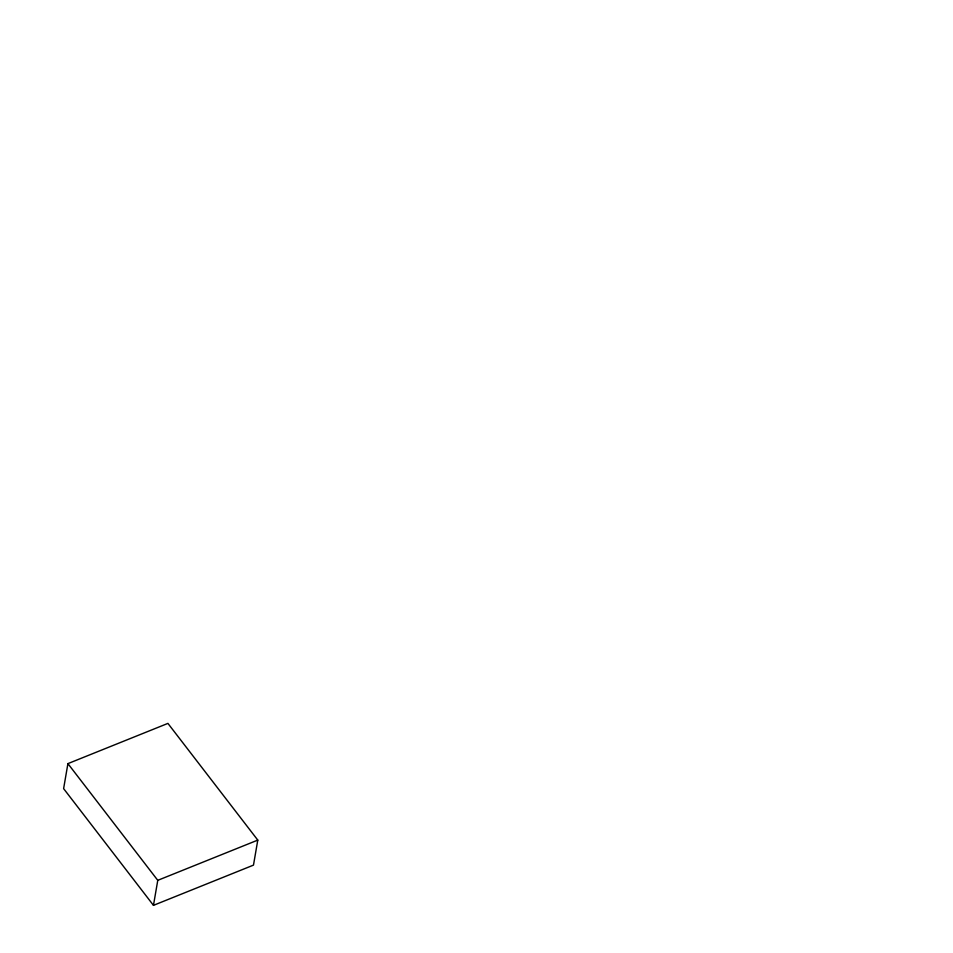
<?xml version="1.0" encoding="UTF-8"?>
<svg xmlns="http://www.w3.org/2000/svg" width="953" height="953" viewBox="0 0 953 953"><rect width="100%" height="100%" fill="white"/><g stroke="black" fill="none" stroke-linecap="round" stroke-linejoin="round"><path stroke-width="1.43" d="M67.913 763.627L63.613 788.631L153.469 905.35L253.486 865.121L257.786 840.105L167.919 723.398L67.913 763.627L157.769 880.334L153.469 905.35M157.769 880.334L257.786 840.105"/></g></svg>
